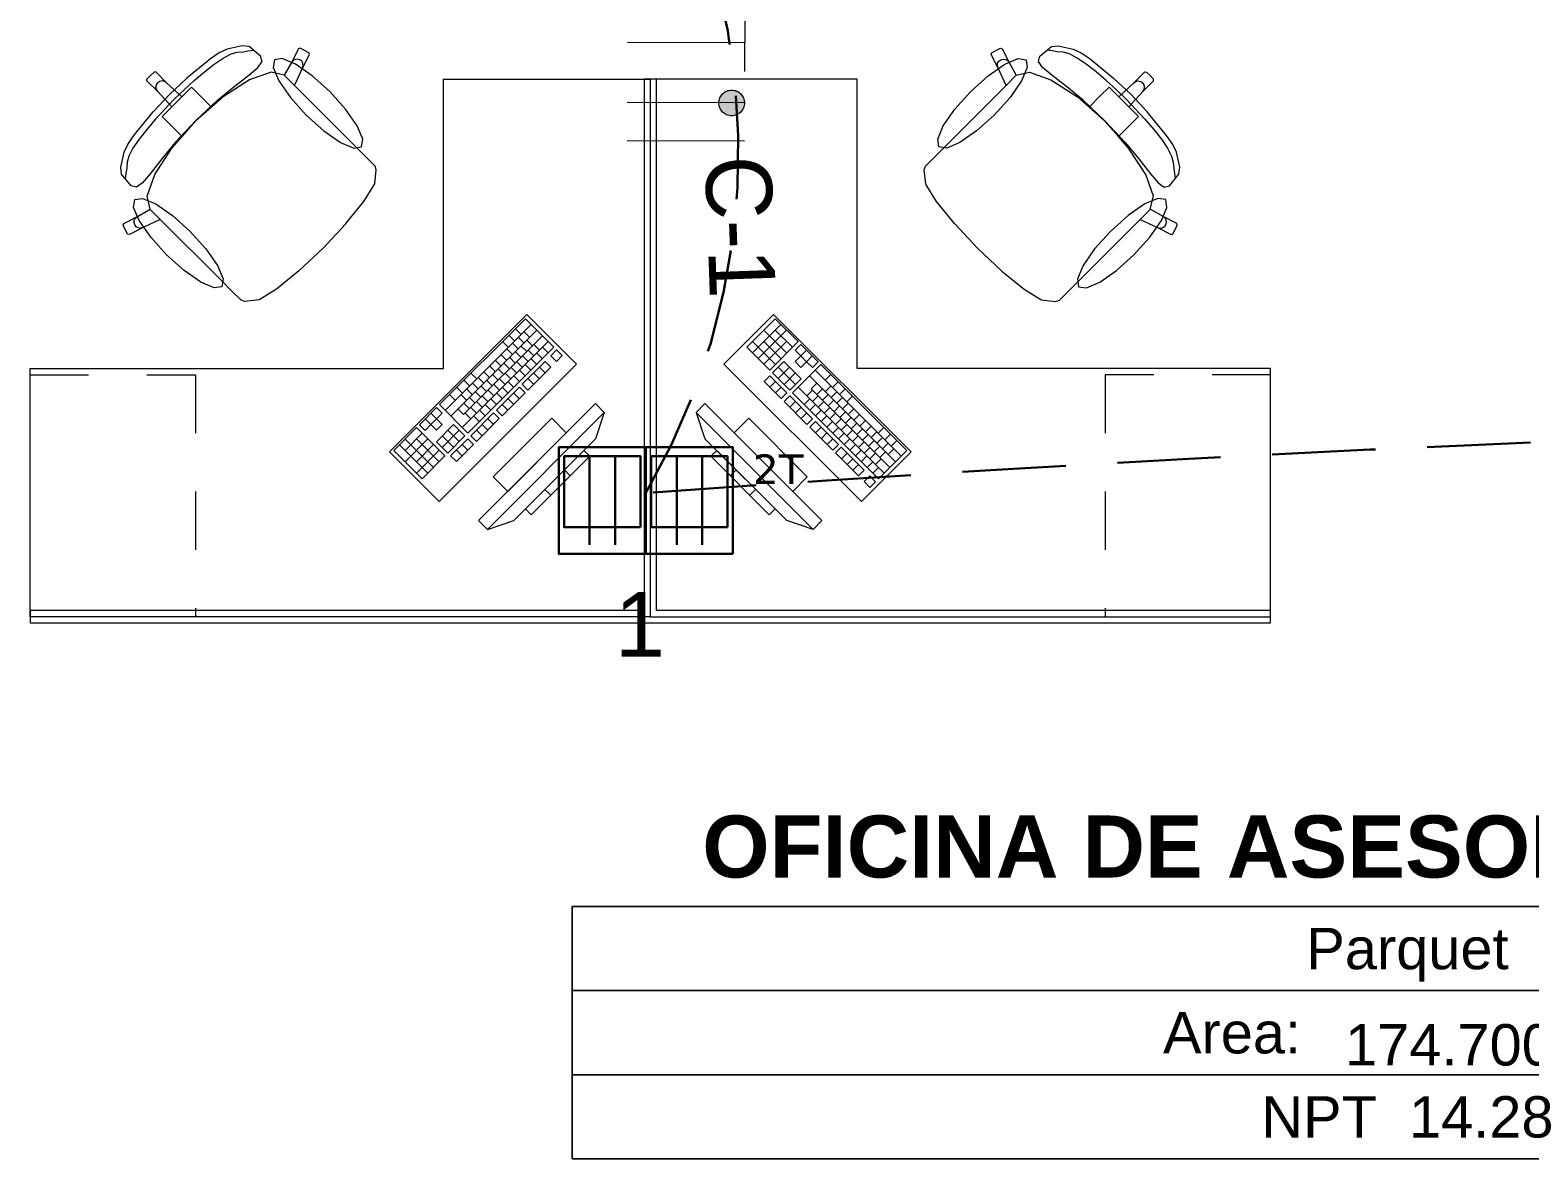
# Model space of a CAD drawing. Header units: inches. Extents: x -19 to 5698, y -728 to 92.
# Drawn here: x 309.834 to 313.461, y 13.87 to 16.6 of the extents above; entities that cross this region are included whole.
import ezdxf

# ---------------------------------------------------------------- set-up
doc = ezdxf.new("R2010")
doc.units = ezdxf.units.IN
doc.header["$MEASUREMENT"] = 0
for name, pattern in [('CONTINUA', [0]), ('HIDDEN', [0.375, 0.25, -0.125]), ('Rayas', [0.282222, 0.141111, -0.141111]), ('RAYITAS', [0.375, 0.25, -0.125])]:
    doc.linetypes.add(name, pattern=pattern)
doc.layers.get('0').update_dxf_attribs({"color": 61})
for name, color, linetype, lineweight in [('00 conduct tomacorr', 120, 'HIDDEN', 30), ('00 IE CKTO ILUMINACION', 3, 'Continuous', 50), ('00 IE LUZ EMERGENCIA', 253, 'Continuous', 0), ('T-TECHO-E', 150, 'Continuous', 20), ('TOMACORRIENTE', 22, 'RAYITAS', 9)]:
    doc.layers.add(name, color=color, linetype=linetype, lineweight=lineweight)
doc.layers.add('02 _ ARQ _ ZON _ Espacio.3D', color=7, linetype='Continuous')
doc.layers.add('Interior - Mobiliario', color=7, linetype='Continuous')
doc.styles.add('Annotative', font='arial.ttf')
doc.styles.add('Estilo_Generado_1', font='swisseb.ttf')
doc.styles.add('Estilo_Generado_7', font='swisse.ttf')

# ---------------------------------------------------------------- blocks, each defined once
blk = doc.blocks.new('CAJA POP UP 6 MODULOS')
at = {"layer": '00 conduct tomacorr', "linetype": 'Continuous'}
for p, q in [((-0.095, -0.165), (-0.095, -0.0151)), ((-0.052, -0.165), (-0.052, -0.0151)), ((0.052, -0.165), (0.052, -0.0151)), ((0.095, -0.165), (0.095, -0.0151)), ((0, -0.165), (0, -0.18))]:
    blk.add_line(p, q, dxfattribs=at)
for points in [[(-0.147, 0), (0.147, 0), (0.147, -0.18), (-0.147, -0.18)], [(0, 0), (0.147, 0), (0.147, -0.18), (0, -0.18)]]:
    blk.add_lwpolyline(points, close=True, dxfattribs=at)
for points in [[(-0.138, -0.045), (-0.009, -0.045), (-0.009, -0.165), (-0.138, -0.165), (-0.138, -0.045)], [(0.009, -0.045), (0.138, -0.045), (0.138, -0.165), (0.009, -0.165), (0.009, -0.045)]]:
    blk.add_lwpolyline(points, dxfattribs=at)
at = {"color": 1, "insert": (-0.1807, -0.168), "char_height": 0.05, "attachment_point": 1, "rotation": 180}
blk.add_mtext_dynamic_manual_height_columns('{\\fVerdana|b0|i0|c0|p34;2T}', width=0.000481, gutter_width=0.1561, heights=[0], dxfattribs=at)
blk = doc.blocks.new('a')
at = {"layer": 'TOMACORRIENTE', "ltscale": 0.05}
h = blk.add_hatch(color=4, dxfattribs=at)
edge = h.paths.add_edge_path()
edge.add_arc((0, 0.0752), 0.0211, 0, 360)
at = {"layer": 'TOMACORRIENTE', "color": 4}
for p, q in [((-0.1455, 0.0963), (-0.0515, 0.0963)), ((-0.0985, 0.0963), (-0.0985, -0.0966)), ((0, 0.0963), (0, -0.0963)), ((0.0623, -0.0963), (0.0623, 0.0963))]:
    blk.add_line(p, q, dxfattribs=at)
blk.add_circle((0, 0.0752), 0.0211, dxfattribs=at)
blk = doc.blocks.new('CABLE 3FACE')
at = {"layer": 'T-TECHO-E', "rotation": 59.94170052614085}
blk.add_blockref('a', (0, 0), dxfattribs=at)

msp = doc.modelspace()

# ---------------------------------------------------------------- linework, layer by layer
at = {"layer": '00 conduct tomacorr'}
for centre, radius, start, end in [((309.9072, 16.3072, -0.0033), 1.6396, 329.7114, 41.7949), ((316.5596, -57.3774, -0.0007), 73.0457, 88.606566, 94.110991)]:
    msp.add_arc(centre, radius, start, end, dxfattribs=at)
at = {"layer": '02 _ ARQ _ ZON _ Espacio.3D', "color": 251, "linetype": 'Continuous', "lineweight": 13}
for p, q in [((315.1849, 14.4805), (311.1447, 14.4805)), ((311.1447, 14.4805), (311.1447, 13.8698)), ((311.1447, 14.4805), (315.1849, 14.4805)), ((311.1447, 14.2769), (311.1447, 14.4805)), ((315.1849, 14.2769), (311.1447, 14.2769)), ((311.1447, 14.2769), (315.1849, 14.2769)), ((311.1447, 14.0733), (311.1447, 14.2769)), ((315.1849, 14.0733), (311.1447, 14.0733)), ((311.1447, 14.0733), (315.1849, 14.0733)), ((311.1447, 13.8698), (311.1447, 14.0733)), ((311.1447, 13.8698), (315.1849, 13.8698)), ((315.1849, 13.8698), (311.1447, 13.8698))]:
    msp.add_line(p, q, dxfattribs=at)
at = {"layer": 'Interior - Mobiliario', "color": 175, "linetype": 'Continuous', "lineweight": 13}
for p, q in [((310.2915, 16.5447), (310.2698, 16.5298)), ((310.3107, 16.5536), (310.2915, 16.5447)), ((310.3011, 16.532), (310.3199, 16.542)), ((310.3468, 16.5614), (310.3107, 16.5536)), ((310.3199, 16.542), (310.3347, 16.5459)), ((310.3347, 16.5459), (310.3501, 16.547)), ((310.3636, 16.5595), (310.3468, 16.5614)), ((310.3501, 16.547), (310.3608, 16.5491)), ((310.3608, 16.5491), (310.3689, 16.5499)), ((310.3914, 16.5363), (310.3636, 16.5595)), ((310.3689, 16.5499), (310.3734, 16.5507)), ((310.4828, 16.5543), (310.4658, 16.5212)), ((310.4869, 16.5557), (310.4828, 16.5543)), ((310.5082, 16.5448), (310.4869, 16.5557)), ((310.5095, 16.5408), (310.5082, 16.5448)), ((312.1578, 16.5408), (312.1591, 16.5448)), ((312.1591, 16.5448), (312.1805, 16.5557)), ((312.1805, 16.5557), (312.1845, 16.5543)), ((312.1845, 16.5543), (312.2015, 16.5212)), ((312.2759, 16.5363), (312.3037, 16.5595)), ((312.2984, 16.5499), (312.2939, 16.5507)), ((312.3065, 16.5491), (312.2984, 16.5499)), ((312.3037, 16.5595), (312.3205, 16.5614)), ((312.3172, 16.547), (312.3065, 16.5491)), ((312.3326, 16.5459), (312.3172, 16.547)), ((312.3205, 16.5614), (312.3566, 16.5536)), ((312.3474, 16.542), (312.3326, 16.5459)), ((312.3662, 16.532), (312.3474, 16.542)), ((312.3566, 16.5536), (312.3759, 16.5447)), ((312.3759, 16.5447), (312.3976, 16.5298)), ((310.2698, 16.5298), (310.2131, 16.4829)), ((310.2554, 16.4986), (310.2793, 16.5172)), ((310.2793, 16.5172), (310.3011, 16.532)), ((310.3626, 16.4905), (310.3848, 16.5091)), ((310.3848, 16.5091), (310.3949, 16.5234)), ((310.3949, 16.5234), (310.3914, 16.5363)), ((310.4658, 16.5212), (310.4485, 16.4902)), ((310.4695, 16.5258), (310.4658, 16.5212)), ((310.4746, 16.5287), (310.4695, 16.5258)), ((310.473, 16.4659), (310.4925, 16.5077)), ((310.4804, 16.5295), (310.4746, 16.5287)), ((310.4861, 16.5279), (310.4804, 16.5295)), ((310.4907, 16.5243), (310.4861, 16.5279)), ((310.4935, 16.5192), (310.4907, 16.5243)), ((310.4925, 16.5077), (310.5095, 16.5408)), ((310.4925, 16.5077), (310.4942, 16.5134)), ((310.4942, 16.5134), (310.4935, 16.5192)), ((312.1748, 16.5077), (312.1578, 16.5408)), ((312.1732, 16.5134), (312.1738, 16.5192)), ((312.1748, 16.5077), (312.1732, 16.5134)), ((312.1738, 16.5192), (312.1767, 16.5243)), ((312.1944, 16.4659), (312.1748, 16.5077)), ((312.1767, 16.5243), (312.1813, 16.5279)), ((312.1813, 16.5279), (312.1869, 16.5295)), ((312.1869, 16.5295), (312.1927, 16.5287)), ((312.1927, 16.5287), (312.1978, 16.5258)), ((312.1978, 16.5258), (312.2015, 16.5212)), ((312.2015, 16.5212), (312.2188, 16.4902)), ((312.2725, 16.5234), (312.2759, 16.5363)), ((312.2825, 16.5091), (312.2725, 16.5234)), ((312.3048, 16.4905), (312.2825, 16.5091)), ((312.3881, 16.5172), (312.3662, 16.532)), ((312.4119, 16.4986), (312.3881, 16.5172)), ((312.3976, 16.5298), (312.4543, 16.4829)), ((310.1165, 16.4811), (310.1251, 16.4896)), ((310.1165, 16.4768), (310.1165, 16.4811)), ((310.1426, 16.4507), (310.1165, 16.4768)), ((310.1336, 16.4981), (310.1251, 16.4896)), ((310.1379, 16.4982), (310.1336, 16.4981)), ((310.1639, 16.4721), (310.1379, 16.4982)), ((310.1394, 16.4671), (310.1427, 16.472)), ((310.1476, 16.4753), (310.1427, 16.472)), ((310.1533, 16.4764), (310.1476, 16.4753)), ((310.1591, 16.4753), (310.1533, 16.4764)), ((310.1639, 16.4721), (310.1591, 16.4753)), ((310.2005, 16.4381), (310.1639, 16.4721)), ((310.2131, 16.4829), (310.1709, 16.4438)), ((310.2061, 16.4549), (310.2307, 16.4774)), ((310.2307, 16.4774), (310.2554, 16.4986)), ((310.3646, 16.4793), (310.3008, 16.438)), ((310.3264, 16.4625), (310.3626, 16.4905)), ((310.4166, 16.4977), (310.3646, 16.4793)), ((310.4485, 16.4902), (310.4166, 16.4977)), ((310.4487, 16.4902), (310.4485, 16.4902)), ((310.4487, 16.4902), (310.473, 16.4659)), ((311.3487, 16.481), (311.3187, 16.481)), ((311.3187, 16.481), (311.3187, 15.196)), ((311.3487, 15.196), (311.3487, 16.481)), ((312.2186, 16.4902), (312.1944, 16.4659)), ((312.2186, 16.4902), (312.2188, 16.4902)), ((312.2188, 16.4902), (312.2508, 16.4977)), ((312.2508, 16.4977), (312.3027, 16.4793)), ((312.3027, 16.4793), (312.3666, 16.438)), ((312.3409, 16.4625), (312.3048, 16.4905)), ((312.4366, 16.4774), (312.4119, 16.4986)), ((312.4613, 16.4549), (312.4366, 16.4774)), ((312.4543, 16.4829), (312.4965, 16.4438)), ((312.4669, 16.4381), (312.5034, 16.4721)), ((312.5034, 16.4721), (312.5295, 16.4982)), ((312.5034, 16.4721), (312.5082, 16.4753)), ((312.5082, 16.4753), (312.514, 16.4764)), ((312.514, 16.4764), (312.5197, 16.4753)), ((312.5197, 16.4753), (312.5246, 16.472)), ((312.5279, 16.4671), (312.5246, 16.472)), ((312.5247, 16.4507), (312.5508, 16.4768)), ((312.5295, 16.4982), (312.5337, 16.4981)), ((312.5337, 16.4981), (312.5423, 16.4896)), ((312.5508, 16.4811), (312.5423, 16.4896)), ((312.5508, 16.4768), (312.5508, 16.4811)), ((310.1317, 16.4016), (310.1709, 16.4438)), ((310.1382, 16.4613), (310.1394, 16.4671)), ((310.1394, 16.4556), (310.1382, 16.4613)), ((310.1426, 16.4507), (310.1394, 16.4556)), ((310.1766, 16.4142), (310.1426, 16.4507)), ((310.1826, 16.4321), (310.2061, 16.4549)), ((310.2005, 16.4381), (310.1885, 16.4261)), ((310.2241, 16.4617), (310.2005, 16.4381)), ((310.2453, 16.4406), (310.2241, 16.4617)), ((310.2726, 16.4132), (310.2453, 16.4406)), ((310.3008, 16.438), (310.2726, 16.4132)), ((310.2871, 16.4298), (310.3264, 16.4625)), ((310.6208, 16.3181), (310.473, 16.4659)), ((312.0465, 16.3181), (312.1944, 16.4659)), ((312.3802, 16.4298), (312.3409, 16.4625)), ((312.3666, 16.438), (312.3947, 16.4132)), ((312.3947, 16.4132), (312.4221, 16.4406)), ((312.4221, 16.4406), (312.4432, 16.4617)), ((312.4432, 16.4617), (312.4669, 16.4381)), ((312.4847, 16.4321), (312.4613, 16.4549)), ((312.4669, 16.4381), (312.4788, 16.4261)), ((312.4907, 16.4142), (312.5247, 16.4507)), ((312.5356, 16.4016), (312.4965, 16.4438)), ((312.5247, 16.4507), (312.528, 16.4556)), ((312.5291, 16.4613), (312.5279, 16.4671)), ((312.528, 16.4556), (312.5291, 16.4613)), ((310.0849, 16.3449), (310.1317, 16.4016)), ((310.1598, 16.4086), (310.1372, 16.384)), ((310.1529, 16.3906), (310.1766, 16.4142)), ((310.1826, 16.4321), (310.1598, 16.4086)), ((310.1766, 16.4142), (310.1885, 16.4261)), ((310.2343, 16.3803), (310.2871, 16.4298)), ((310.2726, 16.4132), (310.2348, 16.3799)), ((312.433, 16.3803), (312.3802, 16.4298)), ((312.3947, 16.4132), (312.4325, 16.3799)), ((312.4907, 16.4142), (312.4788, 16.4261)), ((312.4847, 16.4321), (312.5075, 16.4086)), ((312.5144, 16.3906), (312.4907, 16.4142)), ((312.5075, 16.4086), (312.5301, 16.384)), ((312.5824, 16.3449), (312.5356, 16.4016)), ((310.1372, 16.384), (310.1161, 16.3592)), ((310.1741, 16.3694), (310.1529, 16.3906)), ((310.2015, 16.342), (310.1741, 16.3694)), ((310.2343, 16.3803), (310.1848, 16.3276)), ((310.2015, 16.342), (310.2348, 16.3799)), ((312.4659, 16.342), (312.4325, 16.3799)), ((312.433, 16.3803), (312.4825, 16.3276)), ((312.4659, 16.342), (312.4932, 16.3694)), ((312.4932, 16.3694), (312.5144, 16.3906)), ((312.5301, 16.384), (312.5512, 16.3592)), ((310.07, 16.3232), (310.0849, 16.3449)), ((310.0975, 16.3354), (310.0826, 16.3136)), ((310.1161, 16.3592), (310.0975, 16.3354)), ((310.1848, 16.3276), (310.1521, 16.2883)), ((310.1767, 16.3139), (310.2015, 16.342)), ((312.4906, 16.3139), (312.4659, 16.342)), ((312.4825, 16.3276), (312.5152, 16.2883)), ((312.5512, 16.3592), (312.5698, 16.3354)), ((312.5698, 16.3354), (312.5847, 16.3136)), ((312.5973, 16.3232), (312.5824, 16.3449)), ((310.0533, 16.2678), (310.061, 16.304)), ((310.061, 16.304), (310.07, 16.3232)), ((310.0727, 16.2948), (310.0688, 16.28)), ((310.0826, 16.3136), (310.0727, 16.2948)), ((310.1521, 16.2883), (310.1242, 16.2521)), ((310.1353, 16.2501), (310.1767, 16.3139)), ((310.6463, 16.2926), (310.6208, 16.3181)), ((310.6683, 16.2706), (310.6463, 16.2926)), ((311.999, 16.2706), (312.021, 16.2926)), ((312.021, 16.2926), (312.0465, 16.3181)), ((312.532, 16.2501), (312.4906, 16.3139)), ((312.5152, 16.2883), (312.5431, 16.2521)), ((312.5847, 16.3136), (312.5946, 16.2948)), ((312.5946, 16.2948), (312.5985, 16.28)), ((312.6063, 16.304), (312.5973, 16.3232)), ((312.614, 16.2678), (312.6063, 16.304)), ((310.0552, 16.2511), (310.0533, 16.2678)), ((310.0656, 16.2538), (310.0648, 16.2458)), ((310.0676, 16.2646), (310.0656, 16.2538)), ((310.0688, 16.28), (310.0676, 16.2646)), ((310.1242, 16.2521), (310.1056, 16.2298)), ((310.6672, 16.2274), (310.6712, 16.2613)), ((310.6712, 16.2613), (310.6683, 16.2706)), ((311.9962, 16.2613), (311.999, 16.2706)), ((312.0002, 16.2274), (311.9962, 16.2613)), ((312.5431, 16.2521), (312.5617, 16.2298)), ((312.5985, 16.28), (312.5997, 16.2646)), ((312.5997, 16.2646), (312.6017, 16.2538)), ((312.6017, 16.2538), (312.6025, 16.2458)), ((312.6122, 16.2511), (312.614, 16.2678)), ((310.0783, 16.2232), (310.0552, 16.2511)), ((310.0648, 16.2458), (310.064, 16.2413)), ((310.0913, 16.2198), (310.0783, 16.2232)), ((310.1056, 16.2298), (310.0913, 16.2198)), ((310.117, 16.1981), (310.1353, 16.2501)), ((310.6413, 16.1852), (310.6663, 16.2253)), ((310.6663, 16.2253), (310.6672, 16.2274)), ((312.0011, 16.2253), (312.0002, 16.2274)), ((312.026, 16.1852), (312.0011, 16.2253)), ((312.5503, 16.1981), (312.532, 16.2501)), ((312.5617, 16.2298), (312.5761, 16.2198)), ((312.5761, 16.2198), (312.589, 16.2232)), ((312.589, 16.2232), (312.6122, 16.2511)), ((312.6025, 16.2458), (312.6033, 16.2413)), ((310.1244, 16.1662), (310.117, 16.1981)), ((310.5978, 16.1316), (310.6413, 16.1852)), ((312.0695, 16.1316), (312.026, 16.1852)), ((312.5429, 16.1662), (312.5503, 16.1981)), ((310.0603, 16.1319), (310.0934, 16.1488)), ((310.0859, 16.1401), (310.0888, 16.1452)), ((310.0888, 16.1452), (310.0934, 16.1488)), ((310.0934, 16.1488), (310.1244, 16.1662)), ((310.1245, 16.1659), (310.1244, 16.1662)), ((310.1245, 16.1659), (310.1487, 16.1417)), ((312.5428, 16.1659), (312.5186, 16.1417)), ((312.5428, 16.1659), (312.5429, 16.1662)), ((312.5739, 16.1488), (312.5429, 16.1662)), ((312.5785, 16.1452), (312.5739, 16.1488)), ((312.607, 16.1319), (312.5739, 16.1488)), ((312.5814, 16.1401), (312.5785, 16.1452)), ((310.059, 16.1278), (310.0603, 16.1319)), ((310.0698, 16.1064), (310.059, 16.1278)), ((310.0739, 16.1051), (310.0698, 16.1064)), ((310.107, 16.1221), (310.0739, 16.1051)), ((310.0852, 16.1342), (310.0859, 16.1401)), ((310.0868, 16.1286), (310.0852, 16.1342)), ((310.0904, 16.124), (310.0868, 16.1286)), ((310.0955, 16.1212), (310.0904, 16.124)), ((310.1013, 16.1205), (310.0955, 16.1212)), ((310.107, 16.1221), (310.1013, 16.1205)), ((310.1487, 16.1417), (310.107, 16.1221)), ((310.2966, 15.9938), (310.1487, 16.1417)), ((310.5423, 16.0724), (310.5971, 16.1307)), ((310.5971, 16.1307), (310.5978, 16.1316)), ((312.0702, 16.1307), (312.0695, 16.1316)), ((312.1251, 16.0724), (312.0702, 16.1307)), ((312.3707, 15.9938), (312.5186, 16.1417)), ((312.5186, 16.1417), (312.5604, 16.1221)), ((312.5604, 16.1221), (312.566, 16.1205)), ((312.5604, 16.1221), (312.5935, 16.1051)), ((312.566, 16.1205), (312.5718, 16.1212)), ((312.5718, 16.1212), (312.5769, 16.124)), ((312.5769, 16.124), (312.5805, 16.1286)), ((312.5805, 16.1286), (312.5821, 16.1342)), ((312.5821, 16.1342), (312.5814, 16.1401)), ((312.5935, 16.1051), (312.5975, 16.1064)), ((312.5975, 16.1064), (312.6083, 16.1278)), ((312.6083, 16.1278), (312.607, 16.1319)), ((310.5423, 16.0724), (310.4839, 16.0176)), ((312.1251, 16.0724), (312.1834, 16.0176)), ((310.4831, 16.0169), (310.4294, 15.9733)), ((310.4839, 16.0176), (310.4831, 16.0169)), ((312.1834, 16.0176), (312.1842, 16.0169)), ((312.1842, 16.0169), (312.2379, 15.9733)), ((310.3221, 15.9683), (310.2966, 15.9938)), ((310.344, 15.9464), (310.3221, 15.9683)), ((310.4294, 15.9733), (310.3894, 15.9484)), ((312.2379, 15.9733), (312.2779, 15.9484)), ((312.3233, 15.9464), (312.3452, 15.9683)), ((312.3452, 15.9683), (312.3707, 15.9938)), ((310.3533, 15.9435), (310.344, 15.9464)), ((310.3873, 15.9475), (310.3533, 15.9435)), ((310.3894, 15.9484), (310.3873, 15.9475)), ((312.2779, 15.9484), (312.2801, 15.9475)), ((312.2801, 15.9475), (312.314, 15.9435)), ((312.314, 15.9435), (312.3233, 15.9464)), ((311.0317, 15.9015), (310.824, 15.6938)), ((311.1003, 15.8329), (311.0317, 15.9015)), ((311.6356, 15.9015), (311.5671, 15.8329)), ((311.691, 15.8461), (311.6356, 15.9015)), ((311.0454, 15.8878), (310.8377, 15.68)), ((311.0591, 15.874), (310.8514, 15.6663)), ((311.0728, 15.8603), (310.8824, 15.6699)), ((310.9919, 15.8617), (311.0056, 15.8479)), ((311.0075, 15.8772), (311.0212, 15.8635)), ((311.0143, 15.8566), (311.028, 15.8429)), ((311.0281, 15.8704), (311.0418, 15.8567)), ((311.6495, 15.8876), (311.5809, 15.8191)), ((311.6633, 15.8738), (311.5948, 15.8052)), ((311.6636, 15.8186), (311.6082, 15.874)), ((311.6773, 15.8324), (311.6358, 15.8739)), ((311.0865, 15.8466), (310.8788, 15.6389)), ((310.8925, 15.6252), (311.1003, 15.8329)), ((310.9763, 15.8461), (310.99, 15.8324)), ((310.9866, 15.8289), (311.0003, 15.8152)), ((311.0004, 15.8427), (311.0141, 15.829)), ((311.0072, 15.8221), (311.0209, 15.8084)), ((311.021, 15.836), (311.0348, 15.8222)), ((311.0349, 15.8498), (311.0486, 15.8361)), ((311.0382, 15.8257), (311.0519, 15.812)), ((311.0521, 15.8396), (311.0658, 15.8258)), ((311.0589, 15.8189), (311.0726, 15.8052)), ((311.0727, 15.8328), (311.0864, 15.8191)), ((311.1071, 15.826), (311.0933, 15.8122)), ((311.1208, 15.8123), (311.1071, 15.826)), ((311.5671, 15.8329), (311.6225, 15.7775)), ((311.6362, 15.7912), (311.5808, 15.8466)), ((311.6499, 15.8049), (311.6083, 15.8465)), ((311.6635, 15.8462), (311.6086, 15.7914)), ((311.6225, 15.7775), (311.691, 15.8461)), ((311.6979, 15.8392), (311.6842, 15.8254)), ((311.6842, 15.8254), (311.6981, 15.8116)), ((311.7395, 15.7976), (311.6979, 15.8392)), ((311.7118, 15.8253), (311.6981, 15.8116)), ((310.945, 15.7874), (310.9587, 15.7736)), ((310.9589, 15.8012), (310.9726, 15.7875)), ((310.9657, 15.7806), (310.9794, 15.7669)), ((310.9727, 15.8151), (310.9864, 15.8013)), ((310.9795, 15.7944), (310.9932, 15.7807)), ((310.9933, 15.8083), (311.0071, 15.7945)), ((310.9967, 15.7842), (311.0104, 15.7705)), ((311.0105, 15.798), (311.0242, 15.7843)), ((311.0794, 15.7983), (311.024, 15.743)), ((311.0244, 15.8119), (311.0381, 15.7981)), ((311.0312, 15.7912), (311.0449, 15.7775)), ((311.0377, 15.7292), (311.0931, 15.7846)), ((311.045, 15.8051), (311.0587, 15.7914)), ((311.0656, 15.7845), (311.0793, 15.7708)), ((311.0931, 15.7846), (311.0794, 15.7983)), ((311.0933, 15.8122), (311.107, 15.7985)), ((311.107, 15.7985), (311.1208, 15.8123)), ((311.6568, 15.798), (311.6294, 15.7706)), ((311.6846, 15.7428), (311.6431, 15.7843)), ((311.6707, 15.7842), (311.6432, 15.7567)), ((311.6983, 15.7565), (311.6568, 15.798)), ((311.7464, 15.7907), (311.6778, 15.7221)), ((311.6981, 15.8116), (311.6844, 15.7979)), ((311.6844, 15.7979), (311.6982, 15.784)), ((311.7119, 15.7977), (311.6981, 15.8116)), ((311.6982, 15.784), (311.7119, 15.7977)), ((311.7256, 15.8115), (311.7119, 15.7977)), ((311.7119, 15.7977), (311.7258, 15.7839)), ((311.7258, 15.7839), (311.7395, 15.7976)), ((311.9541, 15.583), (311.7464, 15.7907)), ((310.8828, 15.7526), (310.8965, 15.7389)), ((310.9001, 15.7699), (310.9139, 15.7562)), ((310.9035, 15.7458), (310.9172, 15.7321)), ((310.9173, 15.7597), (310.931, 15.7459)), ((310.9312, 15.7735), (310.9449, 15.7598)), ((310.938, 15.7529), (310.9517, 15.7392)), ((310.9518, 15.7667), (310.9655, 15.753)), ((310.969, 15.7565), (310.9827, 15.7428)), ((310.9828, 15.7703), (310.9965, 15.7566)), ((310.9896, 15.7497), (311.0033, 15.736)), ((311.0035, 15.7635), (311.0172, 15.7498)), ((311.0173, 15.7774), (311.031, 15.7637)), ((311.0379, 15.7568), (311.0516, 15.7431)), ((311.0517, 15.7707), (311.0654, 15.7569)), ((311.6225, 15.7637), (311.6088, 15.75)), ((311.6088, 15.75), (311.6504, 15.7085)), ((311.6641, 15.7222), (311.6225, 15.7637)), ((311.6364, 15.7499), (311.6227, 15.7362)), ((311.6294, 15.7706), (311.6709, 15.729)), ((311.6845, 15.7703), (311.6571, 15.7429)), ((311.6709, 15.729), (311.6983, 15.7565)), ((311.9267, 15.5555), (311.719, 15.7633)), ((311.7363, 15.7459), (311.7226, 15.7322)), ((311.9404, 15.5693), (311.7327, 15.777)), ((311.7706, 15.7665), (311.7569, 15.7527)), ((311.788, 15.7491), (311.7742, 15.7354)), ((310.8482, 15.718), (310.8619, 15.7043)), ((310.8655, 15.7353), (310.8792, 15.7216)), ((310.8758, 15.7181), (310.8895, 15.7044)), ((310.8896, 15.732), (310.9033, 15.7183)), ((310.8964, 15.7113), (310.9101, 15.6976)), ((310.9103, 15.7252), (310.924, 15.7115)), ((310.9241, 15.739), (310.9378, 15.7253)), ((310.9274, 15.7149), (310.9411, 15.7012)), ((310.9413, 15.7288), (310.955, 15.7151)), ((310.9481, 15.7081), (310.9618, 15.6944)), ((310.9551, 15.7426), (310.9688, 15.7289)), ((311.0171, 15.736), (310.9617, 15.6806)), ((310.9619, 15.722), (310.9756, 15.7083)), ((310.9754, 15.6669), (311.0308, 15.7223)), ((310.9758, 15.7358), (310.9895, 15.7221)), ((310.9894, 15.7083), (311.0031, 15.6946)), ((311.0033, 15.7222), (311.017, 15.7085)), ((311.0308, 15.7223), (311.0171, 15.736)), ((311.024, 15.743), (311.0377, 15.7292)), ((311.6502, 15.736), (311.6365, 15.7223)), ((311.6504, 15.7085), (311.6641, 15.7222)), ((311.671, 15.7153), (311.6573, 15.7015)), ((311.7264, 15.6599), (311.671, 15.7153)), ((311.6778, 15.7221), (311.8856, 15.5144)), ((311.8993, 15.5281), (311.6916, 15.7358)), ((311.7193, 15.7081), (311.7055, 15.6944)), ((311.726, 15.7288), (311.7123, 15.7151)), ((311.913, 15.5418), (311.7226, 15.7322)), ((311.7399, 15.7149), (311.7262, 15.7012)), ((311.7501, 15.7321), (311.7364, 15.7184)), ((311.764, 15.7183), (311.7503, 15.7045)), ((311.7708, 15.7389), (311.7571, 15.7252)), ((311.7846, 15.725), (311.7709, 15.7113)), ((311.7985, 15.7112), (311.7848, 15.6975)), ((311.8053, 15.7318), (311.7916, 15.7181)), ((311.8226, 15.7145), (311.8089, 15.7008)), ((310.8171, 15.6868), (310.7755, 15.6453)), ((310.8032, 15.673), (310.8169, 15.6593)), ((310.8169, 15.6593), (310.8308, 15.6731)), ((310.8308, 15.6731), (310.8171, 15.6868)), ((310.824, 15.6938), (310.8925, 15.6252)), ((310.8687, 15.6836), (310.8824, 15.6699)), ((310.8826, 15.6975), (310.8963, 15.6838)), ((310.8859, 15.6734), (310.8996, 15.6597)), ((310.9548, 15.6737), (310.8994, 15.6183)), ((310.8997, 15.6872), (310.9135, 15.6735)), ((310.9136, 15.7011), (310.9273, 15.6874)), ((311.2014, 15.6962), (310.9185, 15.4133)), ((310.9204, 15.6804), (310.9341, 15.6667)), ((310.9342, 15.6943), (310.9479, 15.6806)), ((310.9397, 15.3921), (311.2226, 15.6749)), ((310.9685, 15.66), (310.9548, 15.6737)), ((310.9617, 15.6806), (310.9754, 15.6669)), ((310.9756, 15.6945), (310.9893, 15.6808)), ((311.2226, 15.6749), (311.2014, 15.6962)), ((311.2226, 15.6749), (311.2014, 15.6113)), ((311.466, 15.6962), (311.4448, 15.6749)), ((311.4448, 15.6749), (311.7276, 15.3921)), ((311.4448, 15.6749), (311.466, 15.6113)), ((311.7488, 15.4133), (311.466, 15.6962)), ((311.6573, 15.7015), (311.7127, 15.6462)), ((311.6848, 15.7014), (311.6711, 15.6877)), ((311.6987, 15.6876), (311.685, 15.6739)), ((311.7125, 15.6737), (311.6988, 15.66)), ((311.7331, 15.6943), (311.7194, 15.6806)), ((311.7469, 15.6804), (311.7332, 15.6667)), ((311.7537, 15.7011), (311.74, 15.6874)), ((311.7676, 15.6872), (311.7539, 15.6735)), ((311.7778, 15.7044), (311.7641, 15.6907)), ((311.7814, 15.6734), (311.7677, 15.6597)), ((311.7917, 15.6906), (311.778, 15.6768)), ((311.8055, 15.6767), (311.7918, 15.663)), ((311.8123, 15.6973), (311.7986, 15.6836)), ((311.8262, 15.6835), (311.8125, 15.6698)), ((310.7686, 15.6384), (310.7132, 15.583)), ((310.8372, 15.5698), (310.7686, 15.6384)), ((310.7755, 15.6453), (310.7892, 15.6316)), ((310.7892, 15.6316), (310.8031, 15.6454)), ((310.7894, 15.6591), (310.8031, 15.6454)), ((310.8169, 15.6593), (310.8031, 15.6454)), ((310.8031, 15.6454), (310.8168, 15.6317)), ((310.8582, 15.6457), (310.8167, 15.6041)), ((310.8168, 15.6317), (310.8306, 15.6456)), ((310.8306, 15.6456), (310.8169, 15.6593)), ((310.8856, 15.6183), (310.8582, 15.6457)), ((310.9065, 15.6666), (310.9202, 15.6529)), ((310.9131, 15.6046), (310.9685, 15.66)), ((310.9271, 15.646), (310.9408, 15.6323)), ((310.9409, 15.6599), (310.9547, 15.6462)), ((311.0953, 15.6608), (310.9539, 15.5194)), ((311.1306, 15.6254), (311.0953, 15.6608)), ((311.572, 15.6608), (311.5367, 15.6254)), ((311.7135, 15.5194), (311.572, 15.6608)), ((311.7127, 15.6462), (311.7264, 15.6599)), ((311.7333, 15.6529), (311.7196, 15.6392)), ((311.7196, 15.6392), (311.775, 15.5838)), ((311.7887, 15.5976), (311.7333, 15.6529)), ((311.7472, 15.6391), (311.7334, 15.6254)), ((311.7608, 15.6666), (311.7471, 15.6529)), ((311.7746, 15.6527), (311.7609, 15.639)), ((311.7885, 15.6389), (311.7748, 15.6252)), ((311.7953, 15.6595), (311.7816, 15.6458)), ((311.8091, 15.6457), (311.7954, 15.632)), ((311.8194, 15.6629), (311.8057, 15.6492)), ((311.8332, 15.649), (311.8195, 15.6353)), ((311.84, 15.6697), (311.8263, 15.6559)), ((311.8471, 15.6352), (311.8334, 15.6215)), ((311.8539, 15.6558), (311.8402, 15.6421)), ((311.8677, 15.642), (311.854, 15.6282)), ((311.8987, 15.6384), (311.885, 15.6246)), ((310.796, 15.6109), (310.7406, 15.5555)), ((310.7823, 15.6246), (310.7408, 15.5831)), ((310.7409, 15.6107), (310.8095, 15.5421)), ((310.7685, 15.6108), (310.8233, 15.5559)), ((310.8167, 15.6041), (310.8441, 15.5767)), ((310.8719, 15.632), (310.8304, 15.5904)), ((310.8305, 15.618), (310.8579, 15.5906)), ((310.8441, 15.5767), (310.8856, 15.6183)), ((310.8444, 15.6318), (310.8718, 15.6044)), ((310.8925, 15.6114), (310.8509, 15.5699)), ((310.9062, 15.5977), (310.8925, 15.6114)), ((310.8994, 15.6183), (310.9131, 15.6046)), ((310.9133, 15.6322), (310.927, 15.6185)), ((310.9892, 15.484), (311.1306, 15.6254)), ((311.2014, 15.6113), (311.0034, 15.4133)), ((311.664, 15.4133), (311.466, 15.6113)), ((311.5367, 15.6254), (311.6781, 15.484)), ((311.761, 15.6253), (311.7473, 15.6115)), ((311.7748, 15.6114), (311.7611, 15.5977)), ((311.8023, 15.6251), (311.7886, 15.6113)), ((311.8162, 15.6112), (311.8025, 15.5975)), ((311.823, 15.6318), (311.8093, 15.6181)), ((311.8368, 15.618), (311.8231, 15.6043)), ((311.8507, 15.6041), (311.837, 15.5904)), ((311.8609, 15.6213), (311.8472, 15.6076)), ((311.8748, 15.6075), (311.8611, 15.5938)), ((311.8816, 15.6281), (311.8678, 15.6144)), ((311.8954, 15.6143), (311.8817, 15.6006)), ((311.9093, 15.6004), (311.8955, 15.5867)), ((311.9143, 15.6228), (311.9006, 15.6091)), ((311.9299, 15.6072), (311.9162, 15.5935)), ((310.7132, 15.583), (310.7818, 15.5144)), ((310.727, 15.5968), (310.7956, 15.5283)), ((310.8234, 15.5835), (310.7681, 15.5281)), ((310.8097, 15.5972), (310.7682, 15.5557)), ((310.7818, 15.5144), (310.8372, 15.5698)), ((310.8509, 15.5699), (310.8647, 15.5561)), ((310.8647, 15.5561), (310.9062, 15.5977)), ((310.8648, 15.5837), (310.8785, 15.57)), ((310.8786, 15.5976), (310.8923, 15.5838)), ((311.1731, 15.583), (311.0317, 15.4416)), ((311.0458, 15.4274), (311.1872, 15.5689)), ((311.1872, 15.5689), (311.1731, 15.583)), ((311.4943, 15.583), (311.4801, 15.5689)), ((311.4801, 15.5689), (311.6215, 15.4274)), ((311.6357, 15.4416), (311.4943, 15.583)), ((311.775, 15.5838), (311.7887, 15.5976)), ((311.7956, 15.5906), (311.7819, 15.5769)), ((311.7819, 15.5769), (311.8373, 15.5215)), ((311.851, 15.5352), (311.7956, 15.5906)), ((311.8095, 15.5768), (311.7958, 15.5631)), ((311.8233, 15.5629), (311.8096, 15.5492)), ((311.83, 15.5974), (311.8163, 15.5836)), ((311.8439, 15.5835), (311.8302, 15.5698)), ((311.8577, 15.5697), (311.844, 15.5559)), ((311.8645, 15.5903), (311.8508, 15.5766)), ((311.8784, 15.5765), (311.8647, 15.5627)), ((311.8886, 15.5936), (311.8749, 15.5799)), ((311.8922, 15.5626), (311.8785, 15.5489)), ((311.8856, 15.5144), (311.9541, 15.583)), ((311.9025, 15.5798), (311.8888, 15.5661)), ((311.9231, 15.5866), (311.9094, 15.5729)), ((311.1259, 15.5359), (311.1401, 15.5217)), ((311.5414, 15.5359), (311.5273, 15.5217)), ((311.8372, 15.5491), (311.8234, 15.5354)), ((311.8373, 15.5215), (311.851, 15.5352)), ((311.8716, 15.5558), (311.8579, 15.5421)), ((311.8854, 15.542), (311.8717, 15.5283)), ((310.9539, 15.5194), (310.9892, 15.484)), ((311.6781, 15.484), (311.7135, 15.5194)), ((311.8649, 15.5214), (311.8511, 15.5077)), ((311.8511, 15.5077), (311.865, 15.4938)), ((311.8787, 15.5075), (311.8649, 15.5214)), ((311.865, 15.4938), (311.8787, 15.5075)), ((311.0788, 15.4887), (311.0929, 15.4746)), ((311.5885, 15.4887), (311.5744, 15.4746)), ((311.0317, 15.4416), (311.0458, 15.4274)), ((311.6215, 15.4274), (311.6357, 15.4416)), ((310.9185, 15.4133), (310.9397, 15.3921)), ((310.9397, 15.3921), (311.0034, 15.4133)), ((311.7276, 15.3921), (311.664, 15.4133)), ((311.7276, 15.3921), (311.7488, 15.4133)), ((309.8337, 15.196), (309.8337, 15.166)), ((311.3187, 15.196), (309.8337, 15.196)), ((309.8337, 15.166), (311.3187, 15.166)), ((311.3187, 15.166), (311.3487, 15.166)), ((312.8337, 15.196), (311.3487, 15.196)), ((311.3487, 15.166), (312.8337, 15.166)), ((312.8337, 15.166), (312.8337, 15.196))]:
    msp.add_line(p, q, dxfattribs=at)
at = {"layer": 'Interior - Mobiliario', "color": 175, "linetype": 'Rayas', "lineweight": 13}
for p, q in [((309.8337, 15.766), (310.2337, 15.766)), ((310.2337, 15.766), (310.2337, 15.181)), ((312.8337, 15.766), (312.4337, 15.766)), ((312.4337, 15.766), (312.4337, 15.181))]:
    msp.add_line(p, q, dxfattribs=at)
at = {"layer": 'Interior - Mobiliario', "color": 175, "linetype": 'Continuous', "lineweight": 13, "flags": 128}
for points in [[(310.5587, 16.4509), (310.5163, 16.489), (310.4759, 16.517), (310.4438, 16.5306), (310.4249, 16.5278), (310.422, 16.5088), (310.4357, 16.4768), (310.4637, 16.4364), (310.5018, 16.3939), (310.5443, 16.3558), (310.5847, 16.3278), (310.6167, 16.3141), (310.6357, 16.317), (310.6385, 16.3359), (310.6249, 16.368), (310.5969, 16.4084)], [(312.1086, 16.4509), (312.1511, 16.489), (312.1914, 16.517), (312.2235, 16.5306), (312.2424, 16.5278), (312.2453, 16.5088), (312.2317, 16.4768), (312.2037, 16.4364), (312.1655, 16.3939), (312.123, 16.3558), (312.0827, 16.3278), (312.0506, 16.3141), (312.0317, 16.317), (312.0288, 16.3359), (312.0424, 16.368), (312.0704, 16.4084)], [(311.3337, 15.181), (309.8337, 15.181), (309.8337, 15.781), (310.8337, 15.781), (310.8337, 16.481), (311.3337, 16.481)], [(311.3337, 15.181), (312.8337, 15.181), (312.8337, 15.781), (311.8337, 15.781), (311.8337, 16.481), (311.3337, 16.481)], [(310.1638, 16.0559), (310.1257, 16.0984), (310.0976, 16.1388), (310.084, 16.1708), (310.0869, 16.1897), (310.1058, 16.1926), (310.1379, 16.179), (310.1783, 16.151), (310.2207, 16.1128), (310.2589, 16.0704), (310.2869, 16.03), (310.3005, 15.9979), (310.2976, 15.979), (310.2787, 15.9761), (310.2467, 15.9897), (310.2063, 16.0178)], [(312.5035, 16.0559), (312.5417, 16.0984), (312.5697, 16.1388), (312.5833, 16.1708), (312.5804, 16.1897), (312.5615, 16.1926), (312.5294, 16.179), (312.4891, 16.151), (312.4466, 16.1128), (312.4084, 16.0704), (312.3804, 16.03), (312.3668, 15.9979), (312.3697, 15.979), (312.3886, 15.9761), (312.4207, 15.9897), (312.461, 16.0178)], [(311.1554, 15.7916), (311.0352, 15.9118), (310.7028, 15.5795), (310.8231, 15.4593)], [(311.8443, 15.4593), (311.9645, 15.5795), (311.6321, 15.9118), (311.5119, 15.7916)]]:
    msp.add_lwpolyline(points, close=True, dxfattribs=at)

# ---------------------------------------------------------------- block references
at = {"layer": '00 conduct tomacorr'}
for name, p, xscale, yscale, zscale, rotation in [('CABLE 3FACE', (311.4198, 16.4239, -0.0007), 1.47256122672843, 1.47256122672843, 1.47256122672843, 209.7894777823319), ('CAJA POP UP 6 MODULOS', (311.3231, 15.3328, -0.0007), 1.432830642179531, 1.432830642179531, 1.432830642179531, 179.9999999999999)]:
    msp.add_blockref(name, p, dxfattribs=dict(at, xscale=xscale, yscale=yscale, zscale=zscale, rotation=rotation))

# ---------------------------------------------------------------- texts
at = {"layer": '00 IE CKTO ILUMINACION', "color": 4, "linetype": 'CONTINUA', "lineweight": 15}
msp.add_text('C-1', height=0.15962, rotation=272.0228, dxfattribs=at).set_placement((311.4659, 16.2927, -0.0007))
at = {"layer": '00 IE LUZ EMERGENCIA', "style": 'Annotative'}
msp.add_attdef('1', (311.2478, 15.0845, -0.0007), '', height=0.1562, dxfattribs=at)
at = {"layer": '02 _ ARQ _ ZON _ Espacio.3D', "color": 251, "lineweight": 25, "attachment_point": 2}
for s, insert, char_height, style in [('\\A1;{\\pqc;\\pt0;\\fSwis721 Ex BT|b1|i0|c0|p34;OFICINA DE ASESORIA JURIDICA}', (313.1648, 14.7004), 0.15, 'Estilo_Generado_1'), ('\\A1;{\\pqc;\\pt0;\\fSwis721 Ex BT|b0|i0|c238|p34;Parquet}', (313.1648, 14.4287), 0.1, 'Estilo_Generado_7'), ('\\A1;{\\pqc;\\pt0;\\fSwis721 Ex BT|b0|i0|c238|p34;Area: }', (312.7406, 14.2251), 0.1, 'Estilo_Generado_7'), ('\\A1;{\\pqc;\\pt0,0.3;\\fSwis721 Ex BT|b0|i0|c238|p34;174.700\\fSwis721 Ex BT|b0|i0|c238|p34;\\A1{\\H.66x;\\S^  ;}\\fSwis721 Ex BT|b0|i0|c238|p34; m\\fSwis721 Ex BT|b0|i0|c238|p34;\\A1{\\H.66x;\\S2^  ;}}', (313.3824, 14.2251), 0.1, 'Estilo_Generado_7'), ('\\A1;{\\pqc;\\pt0;\\fSwis721 Ex BT|b0|i0|c238|p34;NPT  14.28}', (313.1648, 14.0216), 0.1, 'Estilo_Generado_7')]:
    msp.add_mtext(s, dxfattribs=dict(at, insert=insert, char_height=char_height, style=style))

doc.saveas('drawing.dxf')
